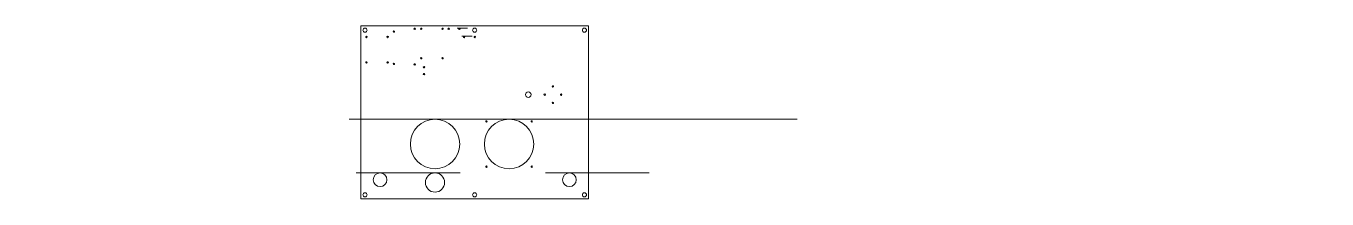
# Model space of a CAD drawing. Header units: inches. Extents: x -45 to 73, y -8 to 7.
import ezdxf

# ---------------------------------------------------------------- set-up
doc = ezdxf.new("R2010")
doc.units = ezdxf.units.IN
doc.header["$MEASUREMENT"] = 0
doc.layers.add('Layer 1', color=7, linetype='Continuous')

msp = doc.modelspace()

# ---------------------------------------------------------------- linework, layer by layer
at = {"layer": 'Layer 1', "lineweight": 15}
for points in [[(-14.73, -8.31), (-14.73, -8.31), (-14.73, 7.44), (-14.73, 7.44)], [(6.02, 7.44), (6.02, 7.44), (-14.73, 7.44), (-14.73, 7.44)], [(6.02, -8.31), (6.02, -8.31), (6.02, 7.44), (6.02, 7.44)], [(6.02, -8.31), (6.02, -8.31), (-14.73, -8.31), (-14.73, -8.31)]]:
    msp.add_open_spline(points, degree=3, dxfattribs=at)
for points, knots in [([(-14.36, 7.25), (-14.46, 7.25), (-14.55, 7.16), (-14.55, 7.06), (-14.55, 7.06), (-14.55, 6.96), (-14.46, 6.87), (-14.36, 6.87), (-14.36, 6.87), (-14.25, 6.87), (-14.17, 6.96), (-14.17, 7.06), (-14.17, 7.06), (-14.17, 7.16), (-14.25, 7.25), (-14.36, 7.25)], [0, 0, 0, 0, 0.2, 0.2, 0.2, 0.2, 0.4, 0.4, 0.4, 0.4, 0.6, 0.6, 0.6, 0.6, 1, 1, 1, 1]), ([(-9.83, 7.25), (-9.87, 7.25), (-9.9, 7.22), (-9.9, 7.19), (-9.9, 7.19), (-9.9, 7.15), (-9.87, 7.12), (-9.83, 7.12), (-9.83, 7.12), (-9.8, 7.12), (-9.77, 7.15), (-9.77, 7.19), (-9.77, 7.19), (-9.77, 7.22), (-9.8, 7.25), (-9.83, 7.25)], [0, 0, 0, 0, 0.2, 0.2, 0.2, 0.2, 0.4, 0.4, 0.4, 0.4, 0.6, 0.6, 0.6, 0.6, 1, 1, 1, 1]), ([(-9.23, 7.25), (-9.27, 7.25), (-9.3, 7.22), (-9.3, 7.19), (-9.3, 7.19), (-9.3, 7.15), (-9.27, 7.12), (-9.23, 7.12), (-9.23, 7.12), (-9.2, 7.12), (-9.17, 7.15), (-9.17, 7.19), (-9.17, 7.19), (-9.17, 7.22), (-9.2, 7.25), (-9.23, 7.25)], [0, 0, 0, 0, 0.2, 0.2, 0.2, 0.2, 0.4, 0.4, 0.4, 0.4, 0.6, 0.6, 0.6, 0.6, 1, 1, 1, 1]), ([(-7.3, 7.25), (-7.33, 7.25), (-7.36, 7.22), (-7.36, 7.19), (-7.36, 7.19), (-7.36, 7.15), (-7.33, 7.12), (-7.3, 7.12), (-7.3, 7.12), (-7.26, 7.12), (-7.23, 7.15), (-7.23, 7.19), (-7.23, 7.19), (-7.23, 7.22), (-7.26, 7.25), (-7.3, 7.25)], [0, 0, 0, 0, 0.2, 0.2, 0.2, 0.2, 0.4, 0.4, 0.4, 0.4, 0.6, 0.6, 0.6, 0.6, 1, 1, 1, 1]), ([(-5.76, 7.25), (-5.8, 7.25), (-5.83, 7.22), (-5.83, 7.19), (-5.83, 7.19), (-5.83, 7.15), (-5.8, 7.12), (-5.76, 7.12), (-5.76, 7.12), (-5.73, 7.12), (-5.7, 7.15), (-5.7, 7.19), (-5.7, 7.19), (-5.7, 7.22), (-5.73, 7.25), (-5.76, 7.25), (-6.8, 7.25), (-3.69, 7.25), (-5.76, 7.25)], [0, 0, 0, 0, 0.2, 0.2, 0.2, 0.2, 0.4, 0.4, 0.4, 0.4, 0.6, 0.6, 0.6, 0.6, 1, 1, 1, 1.000004, 1.000004, 1.000004, 1.000004]), ([(-6.73, 7.25), (-6.77, 7.25), (-6.8, 7.22), (-6.8, 7.19), (-6.8, 7.19), (-6.8, 7.15), (-6.77, 7.12), (-6.73, 7.12), (-6.73, 7.12), (-6.7, 7.12), (-6.67, 7.15), (-6.67, 7.19), (-6.67, 7.19), (-6.67, 7.22), (-6.7, 7.25), (-6.73, 7.25)], [0, 0, 0, 0, 0.2, 0.2, 0.2, 0.2, 0.4, 0.4, 0.4, 0.4, 0.6, 0.6, 0.6, 0.6, 1, 1, 1, 1]), ([(-4.36, 7.25), (-4.46, 7.25), (-4.55, 7.16), (-4.55, 7.06), (-4.55, 7.06), (-4.55, 6.96), (-4.46, 6.87), (-4.36, 6.87), (-4.36, 6.87), (-4.25, 6.87), (-4.17, 6.96), (-4.17, 7.06), (-4.17, 7.06), (-4.17, 7.16), (-4.25, 7.25), (-4.36, 7.25)], [0, 0, 0, 0, 0.2, 0.2, 0.2, 0.2, 0.4, 0.4, 0.4, 0.4, 0.6, 0.6, 0.6, 0.6, 1, 1, 1, 1]), ([(5.64, 7.25), (5.54, 7.25), (5.45, 7.16), (5.45, 7.06), (5.45, 7.06), (5.45, 6.96), (5.54, 6.87), (5.64, 6.87), (5.64, 6.87), (5.75, 6.87), (5.83, 6.96), (5.83, 7.06), (5.83, 7.06), (5.83, 7.16), (5.75, 7.25), (5.64, 7.25)], [0, 0, 0, 0, 0.2, 0.2, 0.2, 0.2, 0.4, 0.4, 0.4, 0.4, 0.6, 0.6, 0.6, 0.6, 1, 1, 1, 1]), ([(-14.23, 6.5), (-14.27, 6.5), (-14.3, 6.47), (-14.3, 6.44), (-14.3, 6.44), (-14.3, 6.4), (-14.27, 6.37), (-14.23, 6.37), (-14.23, 6.37), (-14.2, 6.37), (-14.17, 6.4), (-14.17, 6.44), (-14.17, 6.44), (-14.17, 6.47), (-14.2, 6.5), (-14.23, 6.5)], [0, 0, 0, 0, 0.2, 0.2, 0.2, 0.2, 0.4, 0.4, 0.4, 0.4, 0.6, 0.6, 0.6, 0.6, 1, 1, 1, 1]), ([(-12.3, 6.5), (-12.33, 6.5), (-12.36, 6.47), (-12.36, 6.44), (-12.36, 6.44), (-12.36, 6.4), (-12.33, 6.37), (-12.3, 6.37), (-12.3, 6.37), (-12.26, 6.37), (-12.23, 6.4), (-12.23, 6.44), (-12.23, 6.44), (-12.23, 6.47), (-12.26, 6.5), (-12.3, 6.5)], [0, 0, 0, 0, 0.2, 0.2, 0.2, 0.2, 0.4, 0.4, 0.4, 0.4, 0.6, 0.6, 0.6, 0.6, 1, 1, 1, 1]), ([(-11.73, 7), (-11.77, 7), (-11.8, 6.97), (-11.8, 6.94), (-11.8, 6.94), (-11.8, 6.9), (-11.77, 6.87), (-11.73, 6.87), (-11.73, 6.87), (-11.7, 6.87), (-11.67, 6.9), (-11.67, 6.94), (-11.67, 6.94), (-11.67, 6.97), (-11.7, 7), (-11.73, 7)], [0, 0, 0, 0, 0.2, 0.2, 0.2, 0.2, 0.4, 0.4, 0.4, 0.4, 0.6, 0.6, 0.6, 0.6, 1, 1, 1, 1]), ([(-5.33, 6.5), (-5.36, 6.5), (-5.39, 6.47), (-5.39, 6.44), (-5.39, 6.44), (-5.39, 6.4), (-5.36, 6.37), (-5.33, 6.37), (-5.33, 6.37), (-5.29, 6.37), (-5.26, 6.4), (-5.26, 6.44), (-5.26, 6.44), (-5.26, 6.47), (-5.29, 6.5), (-5.33, 6.5), (-6.36, 6.5), (-3.26, 6.5), (-5.33, 6.5)], [0, 0, 0, 0, 0.2, 0.2, 0.2, 0.2, 0.4, 0.4, 0.4, 0.4, 0.6, 0.6, 0.6, 0.6, 1, 1, 1, 1.000004, 1.000004, 1.000004, 1.000004]), ([(-4.36, 6.5), (-4.39, 6.5), (-4.42, 6.47), (-4.42, 6.44), (-4.42, 6.44), (-4.42, 6.4), (-4.39, 6.37), (-4.36, 6.37), (-4.36, 6.37), (-4.32, 6.37), (-4.3, 6.4), (-4.3, 6.44), (-4.3, 6.44), (-4.3, 6.47), (-4.32, 6.5), (-4.36, 6.5)], [0, 0, 0, 0, 0.2, 0.2, 0.2, 0.2, 0.4, 0.4, 0.4, 0.4, 0.6, 0.6, 0.6, 0.6, 1, 1, 1, 1]), ([(-14.23, 4.19), (-14.27, 4.19), (-14.3, 4.16), (-14.3, 4.12), (-14.3, 4.12), (-14.3, 4.09), (-14.27, 4.06), (-14.23, 4.06), (-14.23, 4.06), (-14.2, 4.06), (-14.17, 4.09), (-14.17, 4.12), (-14.17, 4.12), (-14.17, 4.16), (-14.2, 4.19), (-14.23, 4.19)], [0, 0, 0, 0, 0.2, 0.2, 0.2, 0.2, 0.4, 0.4, 0.4, 0.4, 0.6, 0.6, 0.6, 0.6, 1, 1, 1, 1]), ([(-12.3, 4.19), (-12.33, 4.19), (-12.36, 4.16), (-12.36, 4.12), (-12.36, 4.12), (-12.36, 4.09), (-12.33, 4.06), (-12.3, 4.06), (-12.3, 4.06), (-12.26, 4.06), (-12.23, 4.09), (-12.23, 4.12), (-12.23, 4.12), (-12.23, 4.16), (-12.26, 4.19), (-12.3, 4.19)], [0, 0, 0, 0, 0.2, 0.2, 0.2, 0.2, 0.4, 0.4, 0.4, 0.4, 0.6, 0.6, 0.6, 0.6, 1, 1, 1, 1]), ([(-11.73, 4.05), (-11.77, 4.05), (-11.8, 4.02), (-11.8, 3.99), (-11.8, 3.99), (-11.8, 3.95), (-11.77, 3.92), (-11.73, 3.92), (-11.73, 3.92), (-11.7, 3.92), (-11.67, 3.95), (-11.67, 3.99), (-11.67, 3.99), (-11.67, 4.02), (-11.7, 4.05), (-11.73, 4.05)], [0, 0, 0, 0, 0.2, 0.2, 0.2, 0.2, 0.4, 0.4, 0.4, 0.4, 0.6, 0.6, 0.6, 0.6, 1, 1, 1, 1]), ([(-9.83, 4), (-9.87, 4), (-9.9, 3.97), (-9.9, 3.94), (-9.9, 3.94), (-9.9, 3.9), (-9.87, 3.87), (-9.83, 3.87), (-9.83, 3.87), (-9.8, 3.87), (-9.77, 3.9), (-9.77, 3.94), (-9.77, 3.94), (-9.77, 3.97), (-9.8, 4), (-9.83, 4)], [0, 0, 0, 0, 0.2, 0.2, 0.2, 0.2, 0.4, 0.4, 0.4, 0.4, 0.6, 0.6, 0.6, 0.6, 1, 1, 1, 1]), ([(-9.23, 4.56), (-9.27, 4.56), (-9.3, 4.53), (-9.3, 4.5), (-9.3, 4.5), (-9.3, 4.46), (-9.27, 4.44), (-9.23, 4.44), (-9.23, 4.44), (-9.2, 4.44), (-9.17, 4.46), (-9.17, 4.5), (-9.17, 4.5), (-9.17, 4.53), (-9.2, 4.56), (-9.23, 4.56)], [0, 0, 0, 0, 0.2, 0.2, 0.2, 0.2, 0.4, 0.4, 0.4, 0.4, 0.6, 0.6, 0.6, 0.6, 1, 1, 1, 1]), ([(-8.98, 3.75), (-9.02, 3.75), (-9.05, 3.72), (-9.05, 3.69), (-9.05, 3.69), (-9.05, 3.65), (-9.02, 3.62), (-8.98, 3.62), (-8.98, 3.62), (-8.95, 3.62), (-8.92, 3.65), (-8.92, 3.69), (-8.92, 3.69), (-8.92, 3.72), (-8.95, 3.75), (-8.98, 3.75)], [0, 0, 0, 0, 0.2, 0.2, 0.2, 0.2, 0.4, 0.4, 0.4, 0.4, 0.6, 0.6, 0.6, 0.6, 1, 1, 1, 1]), ([(-7.3, 4.56), (-7.33, 4.56), (-7.36, 4.53), (-7.36, 4.5), (-7.36, 4.5), (-7.36, 4.46), (-7.33, 4.44), (-7.3, 4.44), (-7.3, 4.44), (-7.26, 4.44), (-7.23, 4.46), (-7.23, 4.5), (-7.23, 4.5), (-7.23, 4.53), (-7.26, 4.56), (-7.3, 4.56)], [0, 0, 0, 0, 0.2, 0.2, 0.2, 0.2, 0.4, 0.4, 0.4, 0.4, 0.6, 0.6, 0.6, 0.6, 1, 1, 1, 1]), ([(-8.98, 3.12), (-9.02, 3.12), (-9.05, 3.09), (-9.05, 3.06), (-9.05, 3.06), (-9.05, 3.03), (-9.02, 3), (-8.98, 3), (-8.98, 3), (-8.95, 3), (-8.92, 3.03), (-8.92, 3.06), (-8.92, 3.06), (-8.92, 3.09), (-8.95, 3.12), (-8.98, 3.12)], [0, 0, 0, 0, 0.2, 0.2, 0.2, 0.2, 0.4, 0.4, 0.4, 0.4, 0.6, 0.6, 0.6, 0.6, 1, 1, 1, 1]), ([(0.52, 1.44), (0.38, 1.44), (0.27, 1.32), (0.27, 1.19), (0.27, 1.19), (0.27, 1.05), (0.38, 0.94), (0.52, 0.94), (0.52, 0.94), (0.66, 0.94), (0.77, 1.05), (0.77, 1.19), (0.77, 1.19), (0.77, 1.32), (0.66, 1.44), (0.52, 1.44)], [0, 0, 0, 0, 0.2, 0.2, 0.2, 0.2, 0.4, 0.4, 0.4, 0.4, 0.6, 0.6, 0.6, 0.6, 1, 1, 1, 1]), ([(2.02, 1.25), (1.98, 1.25), (1.95, 1.22), (1.95, 1.19), (1.95, 1.19), (1.95, 1.15), (1.98, 1.12), (2.02, 1.12), (2.02, 1.12), (2.05, 1.12), (2.08, 1.15), (2.08, 1.19), (2.08, 1.19), (2.08, 1.22), (2.05, 1.25), (2.02, 1.25)], [0, 0, 0, 0, 0.2, 0.2, 0.2, 0.2, 0.4, 0.4, 0.4, 0.4, 0.6, 0.6, 0.6, 0.6, 1, 1, 1, 1]), ([(2.77, 2), (2.73, 2), (2.7, 1.97), (2.7, 1.94), (2.7, 1.94), (2.7, 1.9), (2.73, 1.87), (2.77, 1.87), (2.77, 1.87), (2.8, 1.87), (2.83, 1.9), (2.83, 1.94), (2.83, 1.94), (2.83, 1.97), (2.8, 2), (2.77, 2)], [0, 0, 0, 0, 0.2, 0.2, 0.2, 0.2, 0.4, 0.4, 0.4, 0.4, 0.6, 0.6, 0.6, 0.6, 1, 1, 1, 1]), ([(3.52, 1.25), (3.48, 1.25), (3.45, 1.22), (3.45, 1.19), (3.45, 1.19), (3.45, 1.15), (3.48, 1.12), (3.52, 1.12), (3.52, 1.12), (3.55, 1.12), (3.58, 1.15), (3.58, 1.19), (3.58, 1.19), (3.58, 1.22), (3.55, 1.25), (3.52, 1.25)], [0, 0, 0, 0, 0.2, 0.2, 0.2, 0.2, 0.4, 0.4, 0.4, 0.4, 0.6, 0.6, 0.6, 0.6, 1, 1, 1, 1]), ([(2.77, 0.5), (2.73, 0.5), (2.7, 0.47), (2.7, 0.44), (2.7, 0.44), (2.7, 0.4), (2.73, 0.37), (2.77, 0.37), (2.77, 0.37), (2.8, 0.37), (2.83, 0.4), (2.83, 0.44), (2.83, 0.44), (2.83, 0.47), (2.8, 0.5), (2.77, 0.5)], [0, 0, 0, 0, 0.2, 0.2, 0.2, 0.2, 0.4, 0.4, 0.4, 0.4, 0.6, 0.6, 0.6, 0.6, 1, 1, 1, 1]), ([(-7.98, -1.06), (-9.23, -1.06), (-10.23, -2.07), (-10.23, -3.31), (-10.23, -3.31), (-10.23, -4.56), (-9.23, -5.56), (-7.98, -5.56), (-7.98, -5.56), (-6.74, -5.56), (-5.73, -4.56), (-5.73, -3.31), (-5.73, -3.31), (-5.73, -2.07), (-6.74, -1.06), (-7.98, -1.06), (-45.26, -1.06), (66.58, -1.06), (-7.98, -1.06)], [0, 0, 0, 0, 0.2, 0.2, 0.2, 0.2, 0.4, 0.4, 0.4, 0.4, 0.6, 0.6, 0.6, 0.6, 1, 1, 1, 1.000012, 1.000012, 1.000012, 1.000012]), ([(-1.23, -1.06), (-2.48, -1.06), (-3.48, -2.07), (-3.48, -3.31), (-3.48, -3.31), (-3.48, -4.56), (-2.48, -5.56), (-1.23, -5.56), (-1.23, -5.56), (0.01, -5.56), (1.02, -4.56), (1.02, -3.31), (1.02, -3.31), (1.02, -2.07), (0.01, -1.06), (-1.23, -1.06), (-38.51, -1.06), (73.33, -1.06), (-1.23, -1.06)], [0, 0, 0, 0, 0.2, 0.2, 0.2, 0.2, 0.4, 0.4, 0.4, 0.4, 0.6, 0.6, 0.6, 0.6, 1, 1, 1, 1.000012, 1.000012, 1.000012, 1.000012]), ([(-3.3, -1.19), (-3.33, -1.19), (-3.36, -1.22), (-3.36, -1.25), (-3.36, -1.25), (-3.36, -1.29), (-3.33, -1.31), (-3.3, -1.31), (-3.3, -1.31), (-3.26, -1.31), (-3.23, -1.29), (-3.23, -1.25), (-3.23, -1.25), (-3.23, -1.22), (-3.26, -1.19), (-3.3, -1.19)], [0, 0, 0, 0, 0.2, 0.2, 0.2, 0.2, 0.4, 0.4, 0.4, 0.4, 0.6, 0.6, 0.6, 0.6, 1, 1, 1, 1]), ([(0.83, -1.19), (0.79, -1.19), (0.77, -1.22), (0.77, -1.25), (0.77, -1.25), (0.77, -1.29), (0.79, -1.31), (0.83, -1.31), (0.83, -1.31), (0.86, -1.31), (0.89, -1.29), (0.89, -1.25), (0.89, -1.25), (0.89, -1.22), (0.86, -1.19), (0.83, -1.19)], [0, 0, 0, 0, 0.2, 0.2, 0.2, 0.2, 0.4, 0.4, 0.4, 0.4, 0.6, 0.6, 0.6, 0.6, 1, 1, 1, 1]), ([(-3.3, -5.31), (-3.33, -5.31), (-3.36, -5.34), (-3.36, -5.38), (-3.36, -5.38), (-3.36, -5.41), (-3.33, -5.44), (-3.3, -5.44), (-3.3, -5.44), (-3.26, -5.44), (-3.23, -5.41), (-3.23, -5.38), (-3.23, -5.38), (-3.23, -5.34), (-3.26, -5.31), (-3.3, -5.31)], [0, 0, 0, 0, 0.2, 0.2, 0.2, 0.2, 0.4, 0.4, 0.4, 0.4, 0.6, 0.6, 0.6, 0.6, 1, 1, 1, 1]), ([(0.83, -5.31), (0.79, -5.31), (0.77, -5.34), (0.77, -5.38), (0.77, -5.38), (0.77, -5.41), (0.79, -5.44), (0.83, -5.44), (0.83, -5.44), (0.86, -5.44), (0.89, -5.41), (0.89, -5.38), (0.89, -5.38), (0.89, -5.34), (0.86, -5.31), (0.83, -5.31)], [0, 0, 0, 0, 0.2, 0.2, 0.2, 0.2, 0.4, 0.4, 0.4, 0.4, 0.6, 0.6, 0.6, 0.6, 1, 1, 1, 1]), ([(-12.98, -5.94), (-13.33, -5.94), (-13.61, -6.22), (-13.61, -6.56), (-13.61, -6.56), (-13.61, -6.91), (-13.33, -7.19), (-12.98, -7.19), (-12.98, -7.19), (-12.64, -7.19), (-12.36, -6.91), (-12.36, -6.56), (-12.36, -6.56), (-12.36, -6.22), (-12.64, -5.94), (-12.98, -5.94), (-23.34, -5.94), (7.73, -5.94), (-12.98, -5.94)], [0, 0, 0, 0, 0.2, 0.2, 0.2, 0.2, 0.4, 0.4, 0.4, 0.4, 0.6, 0.6, 0.6, 0.6, 1, 1, 1, 1.000004, 1.000004, 1.000004, 1.000004]), ([(-7.98, -5.94), (-8.47, -5.94), (-8.86, -6.33), (-8.86, -6.81), (-8.86, -6.81), (-8.86, -7.3), (-8.47, -7.69), (-7.98, -7.69), (-7.98, -7.69), (-7.5, -7.69), (-7.11, -7.3), (-7.11, -6.81), (-7.11, -6.81), (-7.11, -6.33), (-7.5, -5.94), (-7.98, -5.94), (-7.98, -5.94), (-7.98, -5.94), (-7.98, -5.94)], [0, 0, 0, 0, 0.2, 0.2, 0.2, 0.2, 0.4, 0.4, 0.4, 0.4, 0.6, 0.6, 0.6, 0.6, 1, 1, 1, 1.000004, 1.000004, 1.000004, 1.000004]), ([(4.27, -5.94), (3.92, -5.94), (3.64, -6.22), (3.64, -6.56), (3.64, -6.56), (3.64, -6.91), (3.92, -7.19), (4.27, -7.19), (4.27, -7.19), (4.61, -7.19), (4.89, -6.91), (4.89, -6.56), (4.89, -6.56), (4.89, -6.22), (4.61, -5.94), (4.27, -5.94), (-6.09, -5.94), (24.98, -5.94), (4.27, -5.94)], [0, 0, 0, 0, 0.2, 0.2, 0.2, 0.2, 0.4, 0.4, 0.4, 0.4, 0.6, 0.6, 0.6, 0.6, 1, 1, 1, 1.000004, 1.000004, 1.000004, 1.000004]), ([(-14.36, -7.75), (-14.46, -7.75), (-14.55, -7.84), (-14.55, -7.94), (-14.55, -7.94), (-14.55, -8.04), (-14.46, -8.13), (-14.36, -8.13), (-14.36, -8.13), (-14.25, -8.13), (-14.17, -8.04), (-14.17, -7.94), (-14.17, -7.94), (-14.17, -7.84), (-14.25, -7.75), (-14.36, -7.75)], [0, 0, 0, 0, 0.2, 0.2, 0.2, 0.2, 0.4, 0.4, 0.4, 0.4, 0.6, 0.6, 0.6, 0.6, 1, 1, 1, 1]), ([(-4.36, -7.75), (-4.46, -7.75), (-4.55, -7.84), (-4.55, -7.94), (-4.55, -7.94), (-4.55, -8.04), (-4.46, -8.13), (-4.36, -8.13), (-4.36, -8.13), (-4.25, -8.13), (-4.17, -8.04), (-4.17, -7.94), (-4.17, -7.94), (-4.17, -7.84), (-4.25, -7.75), (-4.36, -7.75)], [0, 0, 0, 0, 0.2, 0.2, 0.2, 0.2, 0.4, 0.4, 0.4, 0.4, 0.6, 0.6, 0.6, 0.6, 1, 1, 1, 1]), ([(5.64, -7.75), (5.54, -7.75), (5.45, -7.84), (5.45, -7.94), (5.45, -7.94), (5.45, -8.04), (5.54, -8.13), (5.64, -8.13), (5.64, -8.13), (5.75, -8.13), (5.83, -8.04), (5.83, -7.94), (5.83, -7.94), (5.83, -7.84), (5.75, -7.75), (5.64, -7.75)], [0, 0, 0, 0, 0.2, 0.2, 0.2, 0.2, 0.4, 0.4, 0.4, 0.4, 0.6, 0.6, 0.6, 0.6, 1, 1, 1, 1])]:
    msp.add_open_spline(points, degree=3, knots=knots, dxfattribs=at)

doc.saveas('drawing.dxf')
